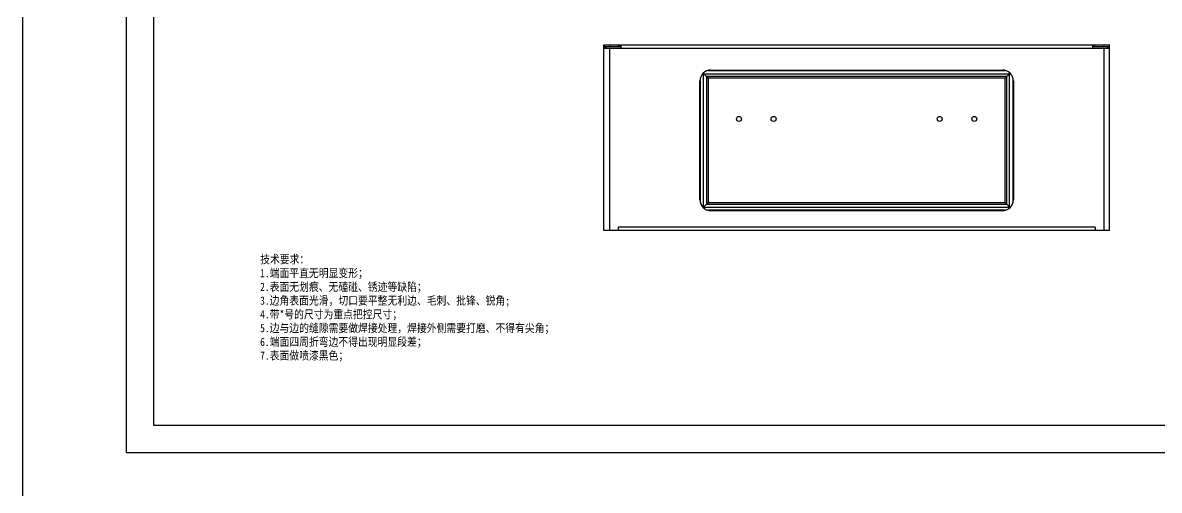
# Model space of a CAD drawing. Header units: millimetres. Extents: x -177 to 18421, y -5017 to 3255.
# Drawn here: x 3604 to 4638, y -3317 to -2891 of the extents above; entities that cross this region are included whole.
import ezdxf

# ---------------------------------------------------------------- set-up
doc = ezdxf.new("R2010")
doc.units = ezdxf.units.MM
doc.header["$LTSCALE"] = 46.255
doc.layers.get('0').update_dxf_attribs({"linetype": 'CONTINUOUS'})
doc.layers.add('02___PRT_ALL_AXES', color=7, linetype='CONTINUOUS')
doc.styles.get("Standard").update_dxf_attribs({"font": 'txt', "width": 0.85})

msp = doc.modelspace()

# ---------------------------------------------------------------- linework, layer by layer
at = {"color": 3, "linetype": 'Continuous'}
for p, q in [((4132.466, -3080.351), (4132.466, -2911.351)), ((4132.954, -2913.351), (4132.466, -2913.351)), ((4132.954, -2913.351), (4132.954, -2914.351)), ((4132.966, -2911.351), (4591.966, -2911.351)), ((4147.966, -2911.351), (4147.966, -2914.351)), ((4576.966, -2911.351), (4576.966, -2914.351)), ((4592.466, -2913.351), (4591.977, -2913.351)), ((4591.977, -2913.351), (4591.977, -2914.351)), ((4592.466, -3080.351), (4592.466, -2911.351)), ((4132.954, -2914.351), (4591.977, -2914.351)), ((4137.666, -2914.351), (4137.666, -3080.351)), ((4587.266, -2914.351), (4587.266, -3080.351)), ((4229.966, -2934.351), (4494.966, -2934.351)), ((4219.966, -3052.351), (4219.966, -2944.351)), ((4504.966, -2944.351), (4504.966, -3052.351)), ((4494.966, -3062.351), (4229.966, -3062.351)), ((4145.666, -3077.351), (4145.666, -3080.351)), ((4579.266, -3077.351), (4145.666, -3077.351)), ((4579.266, -3077.351), (4579.266, -3080.351)), ((4592.466, -3080.351), (4132.466, -3080.351))]:
    msp.add_line(p, q, dxfattribs=at)
at = {"color": 7, "linetype": 'Continuous'}
for p, q in [((4132.466, -2911.351), (4132.966, -2911.351)), ((4132.954, -2913.351), (4134.313, -2913.351)), ((4132.966, -2911.351), (4132.966, -2912.851)), ((4132.966, -2912.851), (4147.966, -2912.851)), ((4133.966, -2913.351), (4133.966, -2912.851)), ((4134.313, -2913.351), (4134.313, -2914.351)), ((4137.666, -2911.351), (4137.666, -2912.851)), ((4145.966, -2912.851), (4145.966, -2911.351)), ((4146.966, -2912.851), (4146.966, -2911.351)), ((4576.966, -2912.851), (4591.966, -2912.851)), ((4577.966, -2912.851), (4577.966, -2911.351)), ((4578.966, -2912.851), (4578.966, -2911.351)), ((4587.266, -2911.351), (4587.266, -2912.851)), ((4591.977, -2913.351), (4590.618, -2913.351)), ((4590.618, -2913.351), (4590.618, -2914.351)), ((4590.966, -2913.351), (4590.966, -2912.851)), ((4592.466, -2911.351), (4591.966, -2911.351)), ((4591.966, -2911.351), (4591.966, -2912.851)), ((4227.239, -2934.749), (4497.692, -2934.749)), ((4220.364, -3055.077), (4220.364, -2941.624)), ((4222.57, -2937.703), (4502.362, -2937.703)), ((4222.881, -2937.703), (4222.881, -2937.297)), ((4223.318, -3059.747), (4223.318, -2936.954)), ((4226.006, -2940.391), (4223.318, -2937.703)), ((4226.006, -2940.391), (4226.006, -3056.311)), ((4498.926, -2940.391), (4226.006, -2940.391)), ((4227.483, -2941.868), (4227.483, -3054.833)), ((4497.448, -2941.868), (4227.483, -2941.868)), ((4497.448, -3054.833), (4497.448, -2941.868)), ((4498.926, -2940.391), (4501.613, -2937.703)), ((4498.926, -3056.311), (4498.926, -2940.391)), ((4501.613, -3059.747), (4501.613, -2936.954)), ((4502.05, -2937.297), (4502.05, -2937.703)), ((4504.568, -2941.624), (4504.568, -3055.077)), ((4226.006, -3056.311), (4223.318, -3058.998)), ((4226.006, -3056.311), (4498.926, -3056.311)), ((4227.483, -3054.833), (4497.448, -3054.833)), ((4498.926, -3056.311), (4501.613, -3058.998)), ((4222.57, -3058.998), (4502.362, -3058.998)), ((4222.881, -3059.404), (4222.881, -3058.998)), ((4497.692, -3061.952), (4227.239, -3061.952)), ((4502.05, -3058.998), (4502.05, -3059.404))]:
    msp.add_line(p, q, dxfattribs=at)
msp.add_lwpolyline([(3604.224, -1587.394), (12020.537, -1587.394), (12020.537, -5017.418), (3604.224, -5017.418)], close=True)
msp.add_lwpolyline([(3604.224, -1587.394), (12020.537, -1587.394), (12020.537, -5017.418), (3604.224, -5017.418)], close=True)
for points in [[(3698.242, -3282.292), (5248.242, -3282.292), (5248.242, -2182.292), (3698.242, -2182.292)], [(3723.242, -3257.292), (5223.242, -3257.292), (5223.242, -2207.292), (3723.242, -2207.292)]]:
    msp.add_lwpolyline(points, close=True, dxfattribs=at)
at = {"color": 3, "linetype": 'Continuous'}
for centre, start, end in [((4229.966, -2944.351), 90, 180), ((4494.966, -2944.351), 0, 90), ((4229.966, -3052.351), 180, 270), ((4494.966, -3052.351), 270, 0)]:
    msp.add_arc(centre, 10, start, end, dxfattribs=at)
at = {"color": 7, "linetype": 'Continuous'}
for points in [[(4226.006, -2940.391), (4226.077, -2940.682), (4226.582, -2941.244), (4227.152, -2941.635), (4227.483, -2941.868)], [(4226.006, -2940.391), (4226.297, -2940.462), (4226.859, -2940.967), (4227.25, -2941.537), (4227.483, -2941.868)], [(4498.926, -2940.391), (4498.634, -2940.462), (4498.072, -2940.967), (4497.682, -2941.537), (4497.448, -2941.868)], [(4498.926, -2940.391), (4498.854, -2940.682), (4498.349, -2941.244), (4497.779, -2941.635), (4497.448, -2941.868)], [(4226.006, -3056.311), (4226.077, -3056.019), (4226.582, -3055.457), (4227.152, -3055.067), (4227.483, -3054.833)], [(4226.006, -3056.311), (4226.297, -3056.239), (4226.859, -3055.734), (4227.25, -3055.164), (4227.483, -3054.833)], [(4498.926, -3056.311), (4498.634, -3056.239), (4498.072, -3055.734), (4497.682, -3055.164), (4497.448, -3054.833)], [(4498.926, -3056.311), (4498.854, -3056.019), (4498.349, -3055.457), (4497.779, -3055.067), (4497.448, -3054.833)]]:
    msp.add_open_spline(points, degree=3, knots=[0, 0, 0, 0, 0.42546878, 1, 1, 1, 1], dxfattribs=at)
at = {"layer": '02___PRT_ALL_AXES', "color": 7, "linetype": 'Continuous'}
for centre in [(4255.466, -2978.851), (4286.966, -2978.851), (4437.966, -2978.851), (4469.466, -2978.851)]:
    msp.add_circle(centre, 2.25, dxfattribs=at)

# ---------------------------------------------------------------- texts
at = {"insert": (3820.098, -3102.832), "char_height": 7.5, "width": 268.72989, "attachment_point": 1}
msp.add_mtext('{\\fSimSun|b0|i0|c134|p54;技术要求：\\P1.端面平直无明显变形；\\P2.表面无划痕、无磕碰、锈迹等缺陷；\\P3.边角表面光滑，切口要平整无利边、毛刺、批锋、锐角;\\P4.\\fSimSun|b0|i0|c134|p34;\\C0;带*号的尺寸为重点把控尺寸\\fSimSun|b0|i0|c134|p54;\\C256;；\\P5.\\C1;边与边的缝隙需要做焊接处理，焊接外侧需要打磨、不得有尖角；\\P6.端面四周折弯边不得出现明显段差；\\P7.表面做喷漆黑色；}', dxfattribs=at)

doc.saveas('drawing.dxf')
